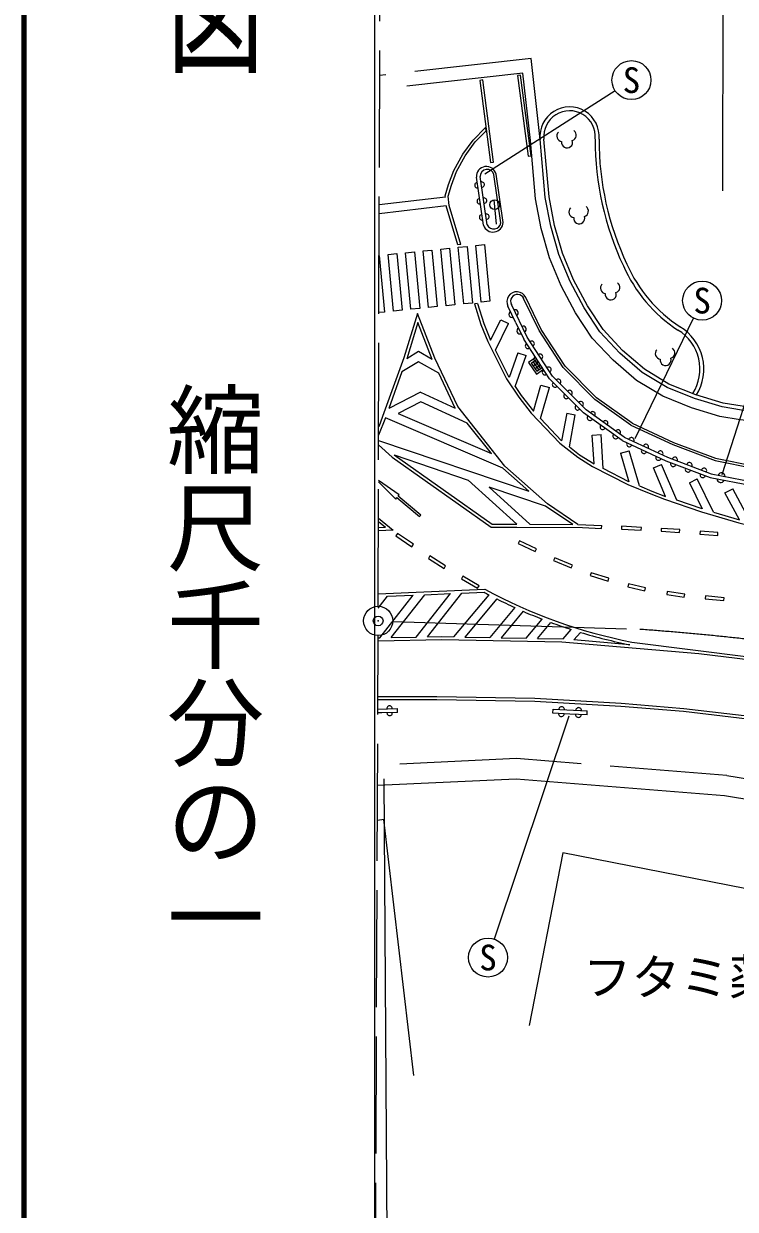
# Model space of a CAD drawing. Units: millimetres, scale not verified. Extents: x 40000 to 680000, y 20000 to 380000.
# Drawn here: x 40000 to 76500, y 248528 to 309311 of the extents above; entities that cross this region are included whole.
import ezdxf
from ezdxf.enums import TextEntityAlignment as Align

# ---------------------------------------------------------------- set-up
doc = ezdxf.new("R2010")
doc.units = ezdxf.units.MM
doc.header["$LTSCALE"] = 1000
doc.header["$PDMODE"] = 32
doc.header["$PDSIZE"] = 500
doc.linetypes.add('CHAIN', pattern=[18.5, 12, -1.5, 3.5, -1.5])
doc.linetypes.add('DASHED', pattern=[7.5, 6, -1.5])
for name, color, linetype, lineweight in [('M-BGD', 7, 'Continuous', 25), ('M-BGD-EXST', 7, 'Continuous', 25), ('M-BMK', 2, 'CHAIN', 13), ('M-BMK-HTXT', 7, 'Continuous', 13), ('M-BMK-SRVR', 3, 'Continuous', 25), ('M-STR-HTXT', 7, 'Continuous', 13), ('M-STR-STRC', 7, 'Continuous', 25), ('M-TTL', 2, 'Continuous', 140), ('M-TTL-BAND', 7, 'Continuous', 25)]:
    doc.layers.add(name, color=color, linetype=linetype, lineweight=lineweight)
doc.layers.add('M-OTRS', color=6, linetype='Continuous')
doc.styles.add('@ＭＳ ゴシック', font='')
doc.styles.add('ＭＳ ゴシック', font='')
doc.styles.get('@ＭＳ ゴシック').set_extended_font_data('@MS Gothic')
doc.styles.get('ＭＳ ゴシック').set_extended_font_data('MS Gothic')

msp = doc.modelspace()

# ---------------------------------------------------------------- linework, layer by layer
at = {"layer": 'M-BGD', "linetype": 'DASHED'}
for p, q in [((58183, 279445), (58308, 325512)), ((66027, 307523), (58257, 306661)), ((66485, 303383), (66027, 307523)), ((65607, 306772), (58255, 305957)), ((65988, 303328), (65607, 306772)), ((58013, 236388), (58178, 277945)), ((65282, 271634), (58152, 271298)), ((76066, 270768), (65282, 271634)), ((76066, 270768), (85542, 269215))]:
    msp.add_line(p, q, dxfattribs=at)
at = {"layer": 'M-BGD'}
for p, q in [((64473, 299105), (64114, 301573)), ((64592, 299123), (64232, 301591)), ((63582, 298976), (63223, 301444)), ((63780, 299004), (63421, 301473)), ((65246, 293982), (64835, 294829)), ((65246, 293982), (65656, 293135)), ((66093, 292459), (65656, 293135)), ((66530, 291784), (66093, 292459)), ((66035, 291909), (66320, 292109)), ((66035, 291909), (66327, 291492)), ((66127, 291974), (66419, 291556)), ((66132, 291770), (66410, 291964)), ((66220, 292039), (66512, 291621)), ((66229, 291631), (66507, 291825)), ((66967, 291108), (66530, 291784)), ((66327, 291492), (66597, 291681)), ((67551, 290524), (66967, 291108)), ((68135, 289939), (67551, 290524)), ((68719, 289355), (68135, 289939)), ((69377, 288885), (68719, 289355)), ((70036, 288415), (69377, 288885)), ((71149, 288726), (73292, 287732)), ((71209, 288830), (73338, 287843)), ((70694, 287944), (70036, 288415)), ((70795, 288118), (73020, 287086)), ((58163, 274175), (59175, 274198)), ((59180, 273998), (59175, 274198)), ((67140, 273965), (67150, 274165)), ((67150, 274165), (68903, 274075)), ((58362, 273979), (58162, 273975)), ((59180, 273998), (58362, 273979)), ((68016, 273920), (67140, 273965)), ((68893, 273875), (68016, 273920)), ((68893, 273875), (68903, 274075)), ((58478, 268505), (58141, 268466)), ((60010, 255394), (58478, 268505)), ((67646, 266804), (65918, 257951)), ((83988, 263614), (67646, 266804))]:
    msp.add_line(p, q, dxfattribs=at)
at = {"layer": 'M-BGD', "linetype": 'DASHED'}
msp.add_lwpolyline([(88488, 287736), (81286, 288510), (78270, 288829), (76747, 289008), (75714, 289181), (74249, 289623), (72778, 290208), (71435, 291025), (70232, 292056), (69166, 293196), (68311, 294486), (67576, 295875), (66971, 297310), (66548, 298808), (66250, 300332), (65988, 303328)], dxfattribs=at)
at = {"layer": 'M-BGD'}
for points in [[(86731, 288428), (81339, 289007), (78325, 289326), (76817, 289503), (75828, 289668), (74414, 290096), (73002, 290657), (71730, 291431), (70578, 292418), (69559, 293507), (68741, 294742), (68028, 296089), (67444, 297475), (67035, 298924), (66745, 300402), (66486, 303371)], [(86752, 288627), (81360, 289206), (78347, 289525), (76845, 289701), (75873, 289864), (74480, 290285), (73091, 290836), (71847, 291593), (70717, 292562), (69717, 293632), (68913, 294844), (68209, 296175), (67633, 297542), (67230, 298971), (66944, 300430), (66685, 303389)], [(70795, 288118), (68849, 289508), (67124, 291235), (65831, 293233), (65015, 294917)], [(71149, 288726), (69303, 290044), (67671, 291677), (66442, 293577), (65644, 295222)], [(71209, 288830), (69381, 290135), (67765, 291753), (66547, 293636), (65752, 295274)], [(66263, 292191), (65895, 291934), (66302, 291352), (66654, 291599)], [(70694, 287944), (72943, 286902), (75212, 286044), (77342, 285628), (84292, 284519)], [(73292, 287732), (75459, 286913), (77499, 286515)], [(73338, 287843), (75492, 287029), (77520, 286633)], [(73020, 287086), (75267, 286237), (77377, 285825)], [(86419, 268007), (75939, 269725), (65264, 270582), (58148, 270247)]]:
    msp.add_lwpolyline(points, dxfattribs=at)
for centre, radius, start, end in [((67997, 303529), 1520, 354.83919, 185.96925), ((67997, 303529), 1320, 354.83921, 185.96911), ((67630, 303557), 288, 135.66262, 262.53078), ((67872, 303229), 283, 171.37491, 18.746), ((68053, 303594), 288, 287.58857, 54.45985), ((84342, 303338), 15031, 179.78712, 205.36267), ((84342, 303338), 14831, 179.78715, 205.3627), ((63733, 301480), 511, 12.53862, 184.03091), ((63771, 301497), 351, 12.51308, 184.05616), ((63272, 301031), 139, 93.7445, 282.82426), ((63492, 301063), 139, 273.7445, 102.82426), ((63392, 300208), 139, 93.7445, 282.82426), ((63612, 300240), 139, 273.7445, 102.82426), ((68252, 299664), 288, 135.66301, 262.53039), ((68676, 299701), 288, 287.58896, 54.45946), ((63512, 299385), 139, 93.7445, 282.82426), ((64072, 299151), 520, 199.74965, 356.81985), ((63731, 299417), 139, 273.74359, 102.82529), ((64113, 299148), 362, 203.28886, 353.28038), ((68495, 299336), 283, 171.37491, 18.746), ((77701, 299959), 7586, 203.74766, 236.85976), ((77701, 299959), 7386, 203.74766, 236.85971), ((70291, 295797), 288, 287.59013, 54.45829), ((65291, 295056), 510, 25.3779, 206.37731), ((65323, 295083), 350, 23.30598, 208.44903), ((69868, 295760), 288, 135.66106, 262.53234), ((70110, 295432), 283, 171.37491, 18.746), ((65046, 294409), 157, 118.46275, 293.29266), ((65213, 294493), 156, 298.09, 113.66582), ((65457, 293562), 157, 118.46275, 293.29266), ((65621, 293651), 156, 298.08793, 113.66618), ((72361, 291610), 2326, 327.19543, 58.97906), ((72361, 291610), 2526, 328.14074, 58.97912), ((66061, 292909), 133, 295.69088, 130.09775), ((65862, 292789), 135, 116.48269, 309.30525), ((66491, 292243), 133, 295.69256, 130.09608), ((72685, 292398), 288, 135.66262, 262.53078), ((73108, 292436), 288, 287.58857, 54.45985), ((66299, 292113), 135, 116.48497, 309.30486), ((72927, 292070), 283, 171.37491, 18.746), ((66736, 291438), 135, 116.48497, 309.30486), ((66922, 291577), 133, 295.69318, 130.09737), ((67251, 290808), 138, 130.06872, 319.86311), ((67421, 290957), 136, 309.19385, 140.74026), ((67835, 290223), 138, 130.07066, 319.86251), ((67996, 290381), 136, 309.1931, 140.7394), ((68571, 289805), 136, 309.19261, 140.73852), ((68419, 289639), 138, 130.07091, 319.86252), ((69182, 289289), 134, 317.54565, 151.40822), ((69040, 289108), 136, 138.37863, 330.57633), ((69698, 288638), 136, 138.37923, 330.57412), ((69831, 288826), 134, 317.54565, 151.40822), ((70357, 288168), 136, 138.38007, 330.57489), ((70480, 288363), 134, 317.54862, 151.40828), ((71064, 287760), 138, 150.23101, 340.01284), ((71172, 287958), 137, 329.62897, 160.61313), ((71913, 287614), 137, 329.62897, 160.61313), ((71814, 287412), 138, 150.23101, 340.01284), ((72563, 287065), 138, 150.22911, 340.01369), ((72655, 287270), 137, 329.63018, 160.61374), ((73400, 286959), 134, 332.59954, 165.99498), ((73316, 286745), 136, 153.1702, 345.42453), ((74072, 286459), 136, 153.16885, 345.42397), ((74149, 286676), 134, 332.59954, 165.99498), ((74898, 286393), 134, 332.59853, 165.99506), ((74829, 286174), 136, 153.16885, 345.42397), ((75751, 285974), 184, 179.61169, 338.29273), ((75790, 286102), 183, 359.32069, 158.59885), ((58766, 274201), 137, 355.88639, 186.68959), ((67588, 274146), 146, 355.61532, 178.51159), ((68465, 274101), 146, 355.61709, 178.51175), ((58771, 273975), 137, 175.84697, 6.7299), ((67578, 273939), 146, 175.61532, 358.51159), ((68454, 273894), 146, 175.61709, 358.51175)]:
    msp.add_arc(centre, radius, start, end, dxfattribs=at)
at = {"layer": 'M-BGD-EXST'}
for p, q in [((63651, 301609), (70331, 305879)), ((64247, 299035), (64136, 300280)), ((71360, 288039), (74362, 294215)), ((75826, 286195), (78216, 293663)), ((67967, 273807), (64133, 262382))]:
    msp.add_line(p, q, dxfattribs=at)
for centre, radius in [((71173, 306418), 1000), ((64158, 300031), 250), ((74799, 295114), 1000), ((63815, 261434), 1000)]:
    msp.add_circle(centre, radius, dxfattribs=at)
at = {"layer": 'M-BMK'}
msp.add_line((58931, 278670), (71607, 278259), dxfattribs=at)
msp.add_arc((62089, 144711), 133887, 75.5917, 85.92378, dxfattribs=at)
at = {"layer": 'M-BMK-SRVR'}
msp.add_circle((58181, 278695), 750, dxfattribs=at)
at = {"layer": 'M-OTRS'}
msp.add_point((58181, 278695), dxfattribs=at)
at = {"layer": 'M-STR-HTXT'}
for p, q in [((75868, 300750), (75939, 346932)), ((58757, 228637), (58483, 270600))]:
    msp.add_line(p, q, dxfattribs=at)
at = {"layer": 'M-STR-STRC'}
for p, q in [((63393, 306408), (63948, 302194)), ((66023, 302533), (65485, 306671)), ((63682, 303995), (63707, 303805)), ((61632, 300420), (58239, 300021)), ((61674, 299972), (58238, 299568)), ((62269, 297981), (61673, 299971)), ((62420, 297996), (62269, 297981)), ((62292, 297847), (62740, 297893)), ((62567, 294946), (62292, 297847)), ((62740, 297893), (63014, 294992)), ((63193, 297940), (63640, 297986)), ((63467, 295039), (63193, 297940)), ((63640, 297986), (63915, 295085)), ((58232, 297429), (58237, 297429)), ((58237, 297429), (58511, 294528)), ((58690, 297476), (59138, 297522)), ((58964, 294575), (58690, 297476)), ((59138, 297522), (59412, 294621)), ((59591, 297569), (60038, 297615)), ((59865, 294668), (59591, 297569)), ((60038, 297615), (60313, 294714)), ((60491, 297661), (60939, 297708)), ((60765, 294761), (60491, 297661)), ((60939, 297708), (61213, 294807)), ((61392, 297754), (61839, 297800)), ((61666, 294853), (61392, 297754)), ((61839, 297800), (62114, 294899)), ((61213, 294807), (60765, 294761)), ((62114, 294899), (61666, 294853)), ((63014, 294992), (62567, 294946)), ((63274, 294971), (63121, 294955)), ((63915, 295085), (63467, 295039)), ((58511, 294528), (58224, 294499)), ((59412, 294621), (58964, 294575)), ((60313, 294714), (59865, 294668)), ((60212, 293997), (59645, 292133)), ((60951, 292103), (60212, 293997)), ((64196, 292578), (64872, 293936)), ((64470, 294137), (64872, 293936)), ((60250, 292499), (59645, 292133)), ((60951, 292103), (60250, 292499)), ((64898, 291174), (64196, 292578)), ((65344, 292443), (64898, 291174)), ((65344, 292443), (65769, 292294)), ((65210, 290706), (65769, 292294)), ((59401, 291459), (58722, 289586)), ((62137, 289608), (61287, 291396)), ((66508, 289063), (66961, 290661)), ((66528, 290783), (66961, 290661)), ((60350, 290418), (58722, 289586)), ((60350, 290418), (62137, 289608)), ((67850, 289345), (67592, 287924)), ((67850, 289345), (68293, 289265)), ((58551, 289113), (58207, 288224)), ((64573, 286527), (58551, 289113)), ((59199, 289324), (63986, 287268)), ((63986, 287268), (62746, 288837)), ((67592, 287924), (66508, 289063)), ((67993, 287613), (68293, 289265)), ((69166, 288221), (69615, 288248)), ((69720, 286502), (69615, 288248)), ((58206, 287949), (65907, 285338)), ((58996, 287206), (62799, 285916)), ((70617, 287292), (71049, 287419)), ((70617, 287292), (71046, 285830)), ((71580, 285612), (71049, 287419)), ((65907, 285338), (64573, 286527)), ((71046, 285830), (69720, 286502)), ((72297, 286533), (72711, 286711)), ((73501, 284881), (72711, 286711)), ((59260, 285152), (58201, 285889)), ((58201, 285831), (59085, 284943)), ((65286, 283658), (62799, 285916)), ((74145, 285774), (74549, 285972)), ((74145, 285774), (74804, 284432)), ((75389, 284261), (74549, 285972)), ((59202, 285083), (59260, 285152)), ((60362, 284111), (59202, 285083)), ((63867, 285554), (65961, 283652)), ((66767, 284571), (63867, 285554)), ((75971, 285254), (76367, 285467)), ((77301, 283731), (76367, 285467)), ((59085, 284943), (59143, 285013)), ((59143, 285013), (60303, 284041)), ((74804, 284432), (73501, 284881)), ((60303, 284041), (60362, 284111)), ((58552, 283476), (58194, 283458)), ((58552, 283476), (58195, 283771)), ((68430, 283641), (69651, 283589)), ((68670, 283481), (69645, 283439)), ((69645, 283439), (69651, 283589)), ((70659, 283400), (71672, 283340)), ((72693, 283287), (73639, 283224)), ((59084, 283055), (59904, 282498)), ((66305, 282381), (65427, 282796)), ((74679, 283149), (75599, 283076)), ((60758, 281896), (61562, 281386)), ((68142, 281552), (67239, 281934)), ((62451, 280849), (63281, 280367)), ((70021, 280877), (69104, 281165)), ((58185, 280084), (63646, 280318)), ((71887, 280385), (71016, 280586)), ((58183, 279344), (58662, 279954)), ((58265, 277829), (59978, 280010)), ((58662, 279954), (59978, 280010)), ((58846, 277840), (60571, 280036)), ((60137, 277865), (61887, 280093)), ((60571, 280036), (61887, 280093)), ((60718, 277877), (62479, 280118)), ((63857, 280035), (62047, 277879)), ((62479, 280118), (63611, 280167)), ((64266, 279824), (62625, 277867)), ((73907, 280065), (73008, 280202)), ((75922, 279885), (74963, 279974)), ((65196, 279376), (63909, 277842)), ((65623, 279185), (64487, 277831)), ((65771, 277806), (66592, 278784)), ((66349, 277794), (67038, 278615)), ((58178, 277828), (58265, 277829)), ((58846, 277840), (60137, 277865)), ((62625, 277867), (63909, 277842)), ((64487, 277831), (65771, 277806)), ((66349, 277794), (67664, 277769)), ((67664, 277769), (68084, 278253)), ((68216, 277718), (68553, 278106)), ((71087, 277475), (68216, 277718))]:
    msp.add_line(p, q, dxfattribs=at)
for points in [[(63948, 302194), (64097, 302214), (63542, 306428), (63393, 306408)], [(65485, 306671), (65336, 306652), (65874, 302514), (66023, 302533)], [(61632, 300420), (61626, 300484), (61795, 301074), (62057, 301794), (62521, 302623), (63050, 303344), (63682, 303995)], [(62420, 297996), (61822, 299995), (61778, 300470), (61937, 301028), (62194, 301732), (62647, 302541), (63164, 303247), (63707, 303805)], [(63121, 294955), (63451, 293897), (63808, 293020), (64768, 291099), (65393, 290159), (66034, 289344), (67491, 287812), (68426, 287088), (69181, 286607), (70984, 285693), (72165, 285210), (72874, 284938), (74758, 284289), (76675, 283728), (78600, 283263), (80472, 282874), (82288, 282549), (84109, 282242), (84495, 282180)], [(63274, 294971), (63593, 293947), (63945, 293082), (64470, 294137)], [(60195, 294454), (59503, 292180), (58410, 289166), (58208, 288643)], [(68430, 283641), (66859, 284690), (64682, 286630), (62265, 289687), (61088, 292162), (60195, 294454)], [(61287, 291396), (60258, 291977), (59401, 291459)], [(65210, 290706), (65515, 290247), (66147, 289442), (66528, 290783)], [(62746, 288837), (60362, 289919), (59199, 289324)], [(67993, 287613), (68513, 287211), (69255, 286738), (69166, 288221)], [(58206, 287729), (58902, 287089), (63977, 283498), (65286, 283508), (68670, 283481)], [(58996, 287206), (64024, 283648), (65286, 283658)], [(71580, 285612), (72220, 285349), (72925, 285079), (72297, 286533)], [(75389, 284261), (76714, 283873), (75971, 285254)], [(65961, 283652), (68169, 283635), (66767, 284571)], [(58196, 283965), (58944, 283346), (58194, 283308)], [(71672, 283340), (71680, 283490), (70668, 283550), (70659, 283400)], [(73639, 283224), (73648, 283374), (72703, 283437), (72693, 283287)], [(75599, 283076), (75610, 283226), (74691, 283299), (74679, 283149)], [(59904, 282498), (59989, 282622), (59168, 283179), (59084, 283055)], [(65427, 282796), (65363, 282660), (66241, 282245), (66305, 282381)], [(61562, 281386), (61643, 281513), (60839, 282023), (60758, 281896)], [(67239, 281934), (67180, 281796), (68084, 281414), (68142, 281552)], [(63281, 280367), (63356, 280497), (62526, 280979), (62451, 280849)], [(69104, 281165), (69059, 281021), (69976, 280734), (70021, 280877)], [(71016, 280586), (70982, 280440), (71853, 280239), (71887, 280385)], [(73008, 280202), (72985, 280054), (73884, 279916), (73907, 280065)], [(74963, 279974), (74949, 279824), (75909, 279735), (75922, 279885)], [(60718, 277877), (61442, 277890), (62047, 277879)], [(58177, 277678), (61442, 277740), (67596, 277620), (74629, 277025)], [(71196, 277607), (77317, 276839), (81698, 276246), (83491, 275972)], [(74629, 277025), (77298, 276691), (81676, 276097), (83467, 275824)], [(58166, 274817), (61188, 274819), (66221, 274725), (70643, 274468), (73862, 274210), (78716, 273631), (83184, 272936)], [(58165, 274667), (61186, 274669), (66215, 274575), (70633, 274318), (73847, 274061), (78696, 273482), (83161, 272788)]]:
    msp.add_lwpolyline(points, dxfattribs=at)
for centre, radius, start, end in [((76203, 303413), 26287, 241.46741, 259.02647), ((76211, 303427), 26454, 241.55709, 242.15995), ((76203, 303414), 26439, 243.16063, 245.397), ((76200, 303407), 26431, 246.41095, 248.68469), ((76199, 303403), 26426, 249.71681, 252.11746), ((76203, 303414), 26439, 253.18143, 258.84223)]:
    msp.add_arc(centre, radius, start, end, dxfattribs=at)
at = {"layer": 'M-TTL'}
msp.add_line((40000, 380000), (40000, 20000), dxfattribs=at)
at = {"layer": 'M-TTL-BAND'}
msp.add_line((58000, 370000), (58000, 20000), dxfattribs=at)

# ---------------------------------------------------------------- texts
at = {"layer": 'M-BGD-EXST', "style": 'ＭＳ ゴシック'}
for p in [(71173, 306418), (74799, 295114), (63815, 261434)]:
    msp.add_text('S', height=1320, dxfattribs=at).set_placement(p, align=Align.MIDDLE_CENTER)
at = {"layer": 'M-BMK-HTXT', "style": 'ＭＳ ゴシック'}
msp.add_text('フタミ薬局', height=1833, dxfattribs=at).set_placement((74929, 260430), align=Align.MIDDLE_CENTER)
at = {"layer": 'M-TTL-BAND', "style": '@ＭＳ ゴシック', "width": 1.4}
msp.add_text('平  面  図', height=3666, rotation=270, dxfattribs=at).set_placement((49777, 306475), align=Align.MIDDLE_RIGHT)
at = {"layer": 'M-TTL-BAND', "style": '@ＭＳ ゴシック'}
msp.add_text('縮尺千分の一', height=3666, rotation=270, dxfattribs=at).set_placement((49777, 261030), align=Align.MIDDLE_RIGHT)

doc.saveas('drawing.dxf')
